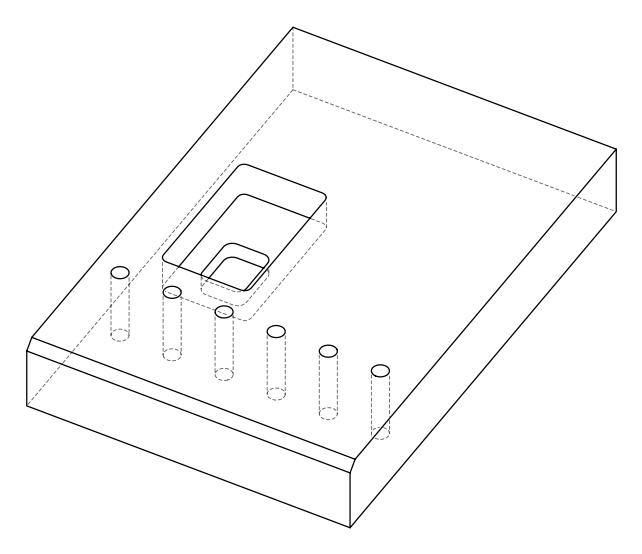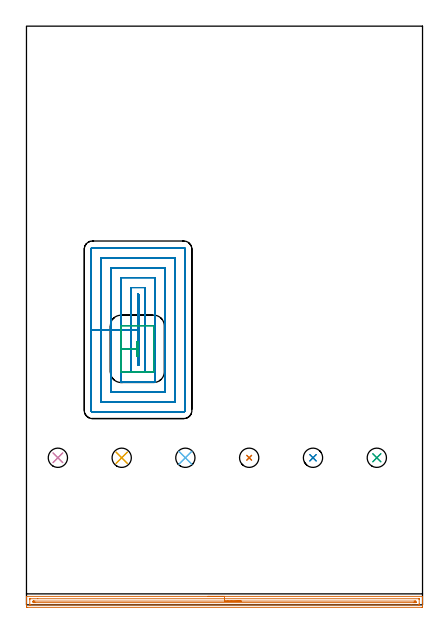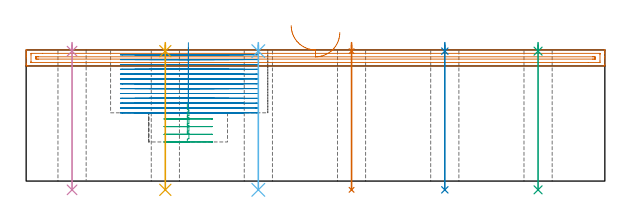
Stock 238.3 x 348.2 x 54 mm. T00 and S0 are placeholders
(PLAN: 15 operations, 4 tool changes, 40.9 min)
(1 AREA_MILL | FG_CHAMFER_SURFACE | UGT0205_001 | 5.89 min | 5195 mm3)
(2 MILL_RECTANGULAR_POCKET | POCKET_RECTANGULAR_STRAIGHT | NXT0201_009 | Follow Part, ap 2, ae 75% | 31.98 min | 178493 mm3)
(3 MILL_RECTANGULAR_POCKET_1 | POCKET_RECTANGULAR_STRAIGHT_1 | UGT0201_108 | Follow Part, ap 3.175, ae 75% | 1.39 min | 15318 mm3)
(4 SPOT_DRILL | STEP1HOLE | NXT0321_9005460120000 | 0.03 min | 7 mm3)
(5 SPOT_DRILL_1 | STEP1HOLE_1 | NXT0321_9005460120000 | 0.03 min | 9 mm3)
(6 SPOT_DRILL_2 | STEP1HOLE_2 | NXT0321_9005460120000 | 0.03 min | 4 mm3)
(7 SPOT_DRILL_3 | STEP1HOLE_3 | NXT0321_9005460120000 | 0.03 min | 11 mm3)
(8 SPOT_DRILL_4 | STEP1HOLE_4 | NXT0321_9005460120000 | 0.03 min | 4 mm3)
(9 SPOT_DRILL_5 | STEP1HOLE_5 | NXT0321_9005460120000 | 0.03 min | 4 mm3)
(10 DRILL_THROUGH_HOLE_INTO_CENTER | STEP1HOLE | NXT0301_087 | 0.24 min | 5678 mm3)
(11 DRILL_THROUGH_HOLE_INTO_CENTER_1 | STEP1HOLE_1 | NXT0301_087 | 0.24 min | 5699 mm3)
(12 DRILL_THROUGH_HOLE_INTO_CENTER_2 | STEP1HOLE_2 | NXT0301_087 | 0.24 min | 5691 mm3)
(13 DRILL_THROUGH_HOLE_INTO_CENTER_3 | STEP1HOLE_3 | NXT0301_087 | 0.24 min | 5673 mm3)
(14 DRILL_THROUGH_HOLE_INTO_CENTER_4 | STEP1HOLE_4 | NXT0301_087 | 0.24 min | 5709 mm3)
(15 DRILL_THROUGH_HOLE_INTO_CENTER_5 | STEP1HOLE_5 | NXT0301_087 | 0.24 min | 5668 mm3)
(TOOL UGT0205_001 | Chamfer Mill 20 x 3 x 45 deg. | D20 FL50 Z2)
(TOOL NXT0201_009 | ENDMILL 8mm [2P460-0800-NA 1630] | D8 FL26 Z6)
(TOOL UGT0201_108 | End Mill 12.7 mm | D12.7 FL12 Z2)
(TOOL NXT0321_9005460120000 | NC Spot Drill, 142deg, 12mm, Carbide, Uncoated | D12 PA142 FL30 Z2)
(TOOL NXT0301_087 | Carbide Drill 11.6mm [860.1-1160-058A1-MM 2214] | D11.6 PA140 FL72 Z2)
(OP 1 AREA_MILL)
G17 G21 G94 G90
T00 M6
G54
G17 G0 G90 X109.15 Y5.1 S1061 M3
G43 Z64. H0
G94 G1 X109.188 Z63.128 F250.
X109.302 Z62.263
X109.491 Z61.412
X109.753 Z60.58
X110.087 Z59.774
X110.49 Z59.
X110.958 Z58.264
X111.49 Z57.572
X112.079 Z56.929
X112.722 Z56.339
X113.414 Z55.808
X114.15 Z55.34
X114.924 Z54.937
X115.73 Z54.603
X116.562 Z54.341
X117.413 Z54.152
X118.278 Z54.038
X119.15 Z54.
X238.155
X238.29 Y5.097 Z53.988
X238.293 Y5.046 Z53.938
X238.3 Y4.696 Z53.595
Y4.188 Z53.087
Y3.587 Z52.482
Y2.402 Z51.299
Y1.8 Z50.694
X238.299 Y-0.88 Z48.016
X238.297 Y-1.47 Z47.427
X238.293 Y-1.491 Z47.405
X237.709 Y-1.5 Z47.4
X0.724 Y-1.499 Z47.401
X0.591
X0.007 Y-1.491 Z47.405
X0.003 Y-1.47 Z47.427
X0. Y-0.88 Z48.016
Y-0.579 Z48.317
Y1.8 Z50.694
Y2.402 Z51.299
Y2.693 Z51.59
Y3.296 Z52.192
Y3.587 Z52.482
Y4.17 Z53.069
Y4.696 Z53.595
X0.007 Y5.046 Z53.938
X0.01 Y5.097 Z53.988
X0.145 Y5.1 Z54.
X119.15
Y3.686 Z52.586
X236.025 Y3.685 Z52.585
X236.221 Y3.681 Z52.581
X236.274 Y3.679 Z52.579
X236.29 Y3.67 Z52.57
X236.295 Y3.64 Z52.54
X236.298 Y3.587 Z52.487
X236.3 Y3.212 Z52.112
X236.299 Y0.533 Z49.433
X236.293 Y0.013 Z48.913
X236.29 Y-0.074 Z48.826
X236.123 Y-0.082 Z48.818
X236.024 Y-0.085 Z48.815
X231.498 Y-0.086 Z48.814
X2.275 Y-0.085 Z48.815
X2.078 Y-0.081 Z48.819
X2.026 Y-0.079 Z48.821
X2.01 Y-0.07 Z48.83
X2.005 Y-0.04 Z48.86
X2.002 Y0.013 Z48.913
X2. Y0.388 Z49.288
X2.001 Y3.067 Z51.967
X2.007 Y3.587 Z52.487
X2.01 Y3.674 Z52.574
X2.177 Y3.681 Z52.581
X2.276 Y3.685 Z52.585
X6.791 Y3.686 Z52.586
X119.15
Y2.271 Z51.171
X233.252
X233.674 Y2.27 Z51.17
X234.143 Y2.267 Z51.167
X234.29 Y2.264 Z51.164
X234.297 Y1.957 Z50.857
X234.299 Y1.8 Z50.7
X234.3 Y1.643 Z50.543
X234.296 Y1.486 Z50.386
X234.29 Y1.382 Z50.282
X234.281 Y1.335 Z50.235
X234.26 Y1.333 Z50.233
X234.143 Y1.331 Z50.231
X233.722 Y1.329 Z50.229
X233.252 Y1.328 Z50.228
X5.048 Y1.329 Z50.229
X4.626 Y1.33 Z50.23
X4.157 Y1.333 Z50.233
X4.01 Y1.336 Z50.236
X4.003 Y1.643 Z50.543
X4.001 Y1.8 Z50.7
X4. Y1.957 Z50.857
X4.004 Y2.114 Z51.014
X4.01 Y2.218 Z51.118
X4.019 Y2.265 Z51.165
X4.04 Y2.267 Z51.167
X4.157 Y2.269 Z51.169
X4.578 Y2.271 Z51.171
X5.048
X119.15
X120.022 Z51.21
X120.886 Z51.323
X121.738 Z51.512
X122.57 Z51.775
X123.376 Z52.108
X124.15 Z52.511
X124.886 Z52.98
X125.578 Z53.511
X126.221 Z54.1
X126.81 Z54.744
X127.341 Z55.436
X127.81 Z56.171
X128.213 Z56.945
X128.547 Z57.751
X128.809 Z58.583
X128.998 Z59.435
X129.112 Z60.3
X129.15 Z61.171
G0 Z64.
M5
M2
(OP 2 MILL_RECTANGULAR_POCKET)
G17 G21 G94 G90
T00 M6
G54
G17 G0 G90 X66.8 Y184.132 S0 M3
G43 Z64. H1
Z57.
G94 G1 Y165.5 Z52.008 F250.
Y144.1 F500.
X67.5
Y186.9
X66.8
Y165.5
X62.8
Y140.1
X71.5
Y190.9
X62.8
Y165.5
X56.8
Y134.1
X77.5
Y196.9
X56.8
Y165.5
X50.8
Y128.1
X83.5
Y202.9
X50.8
Y165.5
X44.8
Y122.1
X89.5
Y208.9
X44.8
Y165.5
X38.8
Y116.9
G3 X39.6 Y116.1 R0.8
G1 X94.7
G3 X95.5 Y116.9 R0.8
G1 Y214.1
G3 X94.7 Y214.9 R0.8
G1 X39.6
G3 X38.8 Y214.1 R0.8
G1 Y165.5
Y164.5
G0 X66.8 Y184.132 Z55.008
G1 Y165.5 Z50.015 F250.
Y144.1 F500.
X67.5
Y186.9
X66.8
Y165.5
X62.8
Y140.1
X71.5
Y190.9
X62.8
Y165.5
X56.8
Y134.1
X77.5
Y196.9
X56.8
Y165.5
X50.8
Y128.1
X83.5
Y202.9
X50.8
Y165.5
X44.8
Y122.1
X89.5
Y208.9
X44.8
Y165.5
X38.8
Y116.9
G3 X39.6 Y116.1 R0.8
G1 X94.7
G3 X95.5 Y116.9 R0.8
G1 Y214.1
G3 X94.7 Y214.9 R0.8
G1 X39.6
G3 X38.8 Y214.1 R0.8
G1 Y165.5
Y164.5
G0 X66.8 Y184.132 Z53.015
G1 Y165.5 Z48.023 F250.
Y144.1 F500.
X67.5
Y186.9
X66.8
Y165.5
X62.8
Y140.1
X71.5
Y190.9
X62.8
Y165.5
X56.8
Y134.1
X77.5
Y196.9
X56.8
Y165.5
X50.8
Y128.1
X83.5
Y202.9
X50.8
Y165.5
X44.8
Y122.1
X89.5
Y208.9
X44.8
Y165.5
X38.8
Y116.9
G3 X39.6 Y116.1 R0.8
G1 X94.7
G3 X95.5 Y116.9 R0.8
G1 Y214.1
G3 X94.7 Y214.9 R0.8
G1 X39.6
G3 X38.8 Y214.1 R0.8
G1 Y165.5
Y164.5
G0 X66.8 Y184.132 Z51.023
G1 Y165.5 Z46.031 F250.
Y144.1 F500.
X67.5
Y186.9
X66.8
Y165.5
X62.8
Y140.1
X71.5
Y190.9
X62.8
Y165.5
X56.8
Y134.1
X77.5
Y196.9
X56.8
Y165.5
X50.8
Y128.1
X83.5
Y202.9
X50.8
Y165.5
X44.8
Y122.1
X89.5
Y208.9
X44.8
Y165.5
X38.8
Y116.9
G3 X39.6 Y116.1 R0.8
G1 X94.7
G3 X95.5 Y116.9 R0.8
G1 Y214.1
G3 X94.7 Y214.9 R0.8
G1 X39.6
G3 X38.8 Y214.1 R0.8
G1 Y165.5
Y164.5
G0 X66.8 Y184.132 Z49.031
G1 Y165.5 Z44.038 F250.
Y144.1 F500.
X67.5
Y186.9
X66.8
Y165.5
X62.8
Y140.1
X71.5
Y190.9
X62.8
Y165.5
X56.8
Y134.1
X77.5
Y196.9
X56.8
Y165.5
X50.8
Y128.1
X83.5
Y202.9
X50.8
Y165.5
X44.8
Y122.1
X89.5
Y208.9
X44.8
Y165.5
X38.8
Y116.9
G3 X39.6 Y116.1 R0.8
G1 X94.7
G3 X95.5 Y116.9 R0.8
G1 Y214.1
G3 X94.7 Y214.9 R0.8
G1 X39.6
G3 X38.8 Y214.1 R0.8
G1 Y165.5
Y164.5
G0 X66.8 Y184.132 Z47.038
G1 Y165.5 Z42.046 F250.
Y144.1 F500.
X67.5
Y186.9
X66.8
Y165.5
X62.8
Y140.1
X71.5
Y190.9
X62.8
Y165.5
X56.8
Y134.1
X77.5
Y196.9
X56.8
Y165.5
X50.8
Y128.1
X83.5
Y202.9
X50.8
Y165.5
X44.8
Y122.1
X89.5
Y208.9
X44.8
Y165.5
X38.8
Y116.9
G3 X39.6 Y116.1 R0.8
G1 X94.7
G3 X95.5 Y116.9 R0.8
G1 Y214.1
G3 X94.7 Y214.9 R0.8
G1 X39.6
G3 X38.8 Y214.1 R0.8
G1 Y165.5
Y164.5
G0 X66.8 Y184.132 Z45.046
G1 Y165.5 Z40.054 F250.
Y144.1 F500.
X67.5
Y186.9
X66.8
Y165.5
X62.8
Y140.1
X71.5
Y190.9
X62.8
Y165.5
X56.8
Y134.1
X77.5
Y196.9
X56.8
Y165.5
X50.8
Y128.1
X83.5
Y202.9
X50.8
Y165.5
X44.8
Y122.1
X89.5
Y208.9
X44.8
Y165.5
X38.8
Y116.9
G3 X39.6 Y116.1 R0.8
G1 X94.7
G3 X95.5 Y116.9 R0.8
G1 Y214.1
G3 X94.7 Y214.9 R0.8
G1 X39.6
G3 X38.8 Y214.1 R0.8
G1 Y165.5
Y164.5
G0 X66.8 Y184.132 Z43.054
G1 Y165.5 Z38.062 F250.
Y144.1 F500.
X67.5
Y186.9
X66.8
Y165.5
X62.8
Y140.1
X71.5
Y190.9
X62.8
Y165.5
X56.8
Y134.1
X77.5
Y196.9
X56.8
Y165.5
X50.8
Y128.1
X83.5
Y202.9
X50.8
Y165.5
X44.8
Y122.1
X89.5
Y208.9
X44.8
Y165.5
X38.8
Y116.9
G3 X39.6 Y116.1 R0.8
G1 X94.7
G3 X95.5 Y116.9 R0.8
G1 Y214.1
G3 X94.7 Y214.9 R0.8
G1 X39.6
G3 X38.8 Y214.1 R0.8
G1 Y165.5
Y164.5
G0 X66.8 Y184.132 Z41.062
G1 Y165.5 Z36.069 F250.
Y144.1 F500.
X67.5
Y186.9
X66.8
Y165.5
X62.8
Y140.1
X71.5
Y190.9
X62.8
Y165.5
X56.8
Y134.1
X77.5
Y196.9
X56.8
Y165.5
X50.8
Y128.1
X83.5
Y202.9
X50.8
Y165.5
X44.8
Y122.1
X89.5
Y208.9
X44.8
Y165.5
X38.8
Y116.9
G3 X39.6 Y116.1 R0.8
G1 X94.7
G3 X95.5 Y116.9 R0.8
G1 Y214.1
G3 X94.7 Y214.9 R0.8
G1 X39.6
G3 X38.8 Y214.1 R0.8
G1 Y165.5
Y164.5
G0 X66.8 Y184.132 Z39.069
G1 Y165.5 Z34.077 F250.
Y144.1 F500.
X67.5
Y186.9
X66.8
Y165.5
X62.8
Y140.1
X71.5
Y190.9
X62.8
Y165.5
X56.8
Y134.1
X77.5
Y196.9
X56.8
Y165.5
X50.8
Y128.1
X83.5
Y202.9
X50.8
Y165.5
X44.8
Y122.1
X89.5
Y208.9
X44.8
Y165.5
X38.8
Y116.9
G3 X39.6 Y116.1 R0.8
G1 X94.7
G3 X95.5 Y116.9 R0.8
G1 Y214.1
G3 X94.7 Y214.9 R0.8
G1 X39.6
G3 X38.8 Y214.1 R0.8
G1 Y165.5
Y164.5
G0 X66.8 Y184.132 Z37.077
G1 Y165.5 Z32.085 F250.
Y144.1 F500.
X67.5
Y186.9
X66.8
Y165.5
X62.8
Y140.1
X71.5
Y190.9
X62.8
Y165.5
X56.8
Y134.1
X77.5
Y196.9
X56.8
Y165.5
X50.8
Y128.1
X83.5
Y202.9
X50.8
Y165.5
X44.8
Y122.1
X89.5
Y208.9
X44.8
Y165.5
X38.8
Y116.9
G3 X39.6 Y116.1 R0.8
G1 X94.7
G3 X95.5 Y116.9 R0.8
G1 Y214.1
G3 X94.7 Y214.9 R0.8
G1 X39.6
G3 X38.8 Y214.1 R0.8
G1 Y165.5
Y164.5
G0 X66.8 Y184.132 Z35.085
G1 Y165.5 Z30.092 F250.
Y144.1 F500.
X67.5
Y186.9
X66.8
Y165.5
X62.8
Y140.1
X71.5
Y190.9
X62.8
Y165.5
X56.8
Y134.1
X77.5
Y196.9
X56.8
Y165.5
X50.8
Y128.1
X83.5
Y202.9
X50.8
Y165.5
X44.8
Y122.1
X89.5
Y208.9
X44.8
Y165.5
X38.8
Y116.9
G3 X39.6 Y116.1 R0.8
G1 X94.7
G3 X95.5 Y116.9 R0.8
G1 Y214.1
G3 X94.7 Y214.9 R0.8
G1 X39.6
G3 X38.8 Y214.1 R0.8
G1 Y165.5
Y164.5
G0 X66.8 Y184.132 Z33.092
G1 Y165.5 Z28.1 F250.
Y144.1 F500.
X67.5
Y186.9
X66.8
Y165.5
X62.8
Y140.1
X71.5
Y190.9
X62.8
Y165.5
X56.8
Y134.1
X77.5
Y196.9
X56.8
Y165.5
X50.8
Y128.1
X83.5
Y202.9
X50.8
Y165.5
X44.8
Y122.1
X89.5
Y208.9
X44.8
Y165.5
X38.8
Y116.9
G3 X39.6 Y116.1 R0.8
G1 X94.7
G3 X95.5 Y116.9 R0.8
G1 Y214.1
G3 X94.7 Y214.9 R0.8
G1 X39.6
G3 X38.8 Y214.1 R0.8
G1 Y165.5
Y164.5
G0 Z64.
M5
M2
(OP 3 MILL_RECTANGULAR_POCKET_1)
G17 G21 G94 G90
T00 M6
G54
G17 G0 G90 X66.375 Y158.233 S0 M3
G43 Z64. H0
Z31.733
G94 G1 Y149.675 Z29.44 F250.
X67.025 Z29.266
Y158.425 Z26.921
X66.375 Z26.747
Y154.05 Z25.575
Y149.675 F500.
X67.025
Y158.425
X66.375
Y154.05
X56.85
Y140.2
X56.848 Y140.17
X56.87 Y140.148
X56.9 Y140.15
X76.5
X76.53 Y140.148
X76.552 Y140.17
X76.55 Y140.2
Y167.9
X76.552 Y167.93
X76.53 Y167.952
X76.5 Y167.95
X56.9
X56.87 Y167.952
X56.848 Y167.93
X56.85 Y167.9
Y154.05
Y153.05
G0 X66.375 Y158.233 Z28.575
G1 Y149.675 Z26.282 F250.
X67.025 Z26.108
Y158.425 Z23.763
X66.375 Z23.589
Y154.05 Z22.417
Y149.675 F500.
X67.025
Y158.425
X66.375
Y154.05
X56.85
Y140.2
X56.848 Y140.17
X56.87 Y140.148
X56.9 Y140.15
X76.5
X76.53 Y140.148
X76.552 Y140.17
X76.55 Y140.2
Y167.9
X76.552 Y167.93
X76.53 Y167.952
X76.5 Y167.95
X56.9
X56.87 Y167.952
X56.848 Y167.93
X56.85 Y167.9
Y154.05
Y153.05
G0 X66.375 Y158.233 Z25.417
G1 Y149.675 Z23.123 F250.
X67.025 Z22.949
Y158.425 Z20.605
X66.375 Z20.431
Y154.05 Z19.258
Y149.675 F500.
X67.025
Y158.425
X66.375
Y154.05
X56.85
Y140.2
X56.848 Y140.17
X56.87 Y140.148
X56.9 Y140.15
X76.5
X76.53 Y140.148
X76.552 Y140.17
X76.55 Y140.2
Y167.9
X76.552 Y167.93
X76.53 Y167.952
X76.5 Y167.95
X56.9
X56.87 Y167.952
X56.848 Y167.93
X56.85 Y167.9
Y154.05
Y153.05
G0 X66.375 Y158.233 Z22.258
G1 Y149.675 Z19.965 F250.
X67.025 Z19.791
Y158.425 Z17.446
X66.375 Z17.272
Y154.05 Z16.1
Y149.675 F500.
X67.025
Y158.425
X66.375
Y154.05
X56.85
Y140.2
X56.848 Y140.17
X56.87 Y140.148
X56.9 Y140.15
X76.5
X76.53 Y140.148
X76.552 Y140.17
X76.55 Y140.2
Y167.9
X76.552 Y167.93
X76.53 Y167.952
X76.5 Y167.95
X56.9
X56.87 Y167.952
X56.848 Y167.93
X56.85 Y167.9
Y154.05
Y153.05
G0 Z64.
M5
M2
(OP 4 SPOT_DRILL)
G17 G21 G94 G90
T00 M6
G54
G17 G0 G90 X18.9 Y88.5 S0 M3
G43 Z64. H0
G94 G81 G98 Z53.496 F250. R57.
G80
M5
M2
(OP 5 SPOT_DRILL_1)
G17 G21 G94 G90
T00 M6
G54
G17 G0 G90 X57.3 Y88.5 S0 M3
G43 Z64. H0
G94 G81 G98 Z53.496 F250. R57.
G80
M5
M2
(OP 6 SPOT_DRILL_2)
G17 G21 G94 G90
T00 M6
G54
G17 G0 G90 X95.6 Y88.5 S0 M3
G43 Z64. H0
G94 G81 G98 Z53.496 F250. R57.
G80
M5
M2
(OP 7 SPOT_DRILL_3)
G17 G21 G94 G90
T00 M6
G54
G17 G0 G90 X134. Y88.5 S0 M3
G43 Z64. H0
G94 G81 G98 Z53.496 F250. R57.
G80
M5
M2
(OP 8 SPOT_DRILL_4)
G17 G21 G94 G90
T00 M6
G54
G17 G0 G90 X172.4 Y88.5 S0 M3
G43 Z64. H0
G94 G81 G98 Z53.496 F250. R57.
G80
M5
M2
(OP 9 SPOT_DRILL_5)
G17 G21 G94 G90
T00 M6
G54
G17 G0 G90 X210.8 Y88.5 S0 M3
G43 Z64. H0
G94 G81 G98 Z53.496 F250. R57.
G80
M5
M2
(OP 10 DRILL_THROUGH_HOLE_INTO_CENTER)
G17 G21 G94 G90
T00 M6
G54
G17 G0 G90 X18.9 Y88.5 S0 M3
G43 Z64. H1
G94 G73 G98 Z-3.611 F250. Q11.522 R56.
G80
M5
M2
(OP 11 DRILL_THROUGH_HOLE_INTO_CENTER_1)
G17 G21 G94 G90
T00 M6
G54
G17 G0 G90 X57.3 Y88.5 S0 M3
G43 Z64. H1
G94 G73 G98 Z-3.611 F250. Q11.522 R56.
G80
M5
M2
(OP 12 DRILL_THROUGH_HOLE_INTO_CENTER_2)
G17 G21 G94 G90
T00 M6
G54
G17 G0 G90 X95.6 Y88.5 S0 M3
G43 Z64. H1
G94 G73 G98 Z-3.611 F250. Q11.522 R56.
G80
M5
M2
(OP 13 DRILL_THROUGH_HOLE_INTO_CENTER_3)
G17 G21 G94 G90
T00 M6
G54
G17 G0 G90 X134. Y88.5 S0 M3
G43 Z64. H1
G94 G73 G98 Z-3.611 F250. Q11.522 R56.
G80
M5
M2
(OP 14 DRILL_THROUGH_HOLE_INTO_CENTER_4)
G17 G21 G94 G90
T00 M6
G54
G17 G0 G90 X172.4 Y88.5 S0 M3
G43 Z64. H1
G94 G73 G98 Z-3.611 F250. Q11.522 R56.
G80
M5
M2
(OP 15 DRILL_THROUGH_HOLE_INTO_CENTER_5)
G17 G21 G94 G90
T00 M6
G54
G17 G0 G90 X210.8 Y88.5 S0 M3
G43 Z64. H1
G94 G73 G98 Z-3.611 F250. Q11.522 R56.
G80
M5
M2
